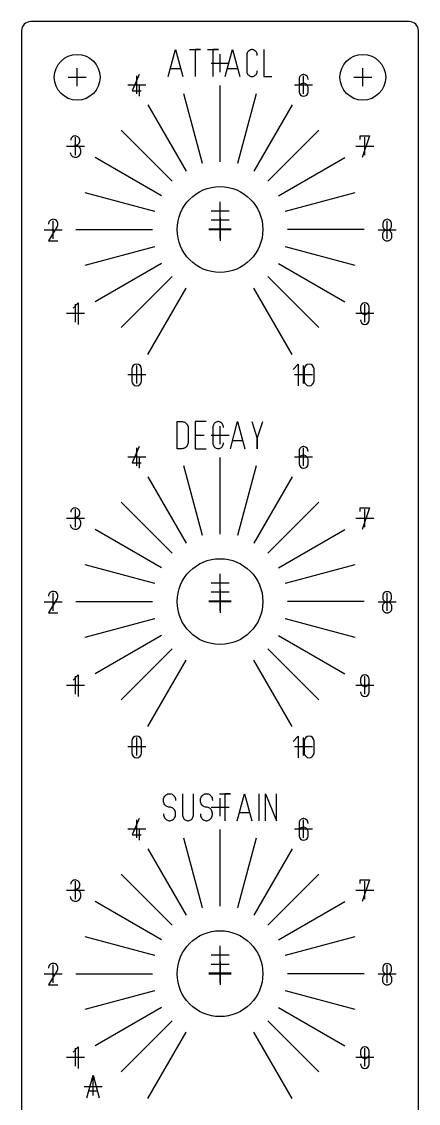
# Model space of a CAD drawing. Header units: inches. Extents: x -0.04 to 1.74, y -0.04 to 8.73.
# Drawn here: x 0 to 1.735, y 4.011 to 8.735 of the extents above; entities that cross this region are included whole.
import ezdxf

# ---------------------------------------------------------------- set-up
doc = ezdxf.new("R2010")
doc.units = ezdxf.units.IN
doc.header["$MEASUREMENT"] = 0
for name, color, linetype in [('Contour', 7, 'CONTINUOUS'), ('Engraving', 7, 'CONTINUOUS'), ('Reference_points', 1, 'CONTINUOUS')]:
    doc.layers.add(name, color=color, linetype=linetype)

msp = doc.modelspace()

# ---------------------------------------------------------------- linework, layer by layer
at = {"layer": 'Contour', "color": 7, "linetype": 'CONTINUOUS'}
for p, q in [((0, 8.695), (0, 0.04)), ((1.695, 8.735), (0.04, 8.735)), ((1.735, 0.04), (1.735, 8.695))]:
    msp.add_line(p, q, dxfattribs=at)
for centre, radius in [((0.24299, 8.49201), 0.1), ((1.49201, 8.49201), 0.1), ((0.86752, 7.82701), 0.18748), ((0.86752, 6.20205), 0.18748), ((0.86752, 4.57705), 0.18748)]:
    msp.add_circle(centre, radius, dxfattribs=at)
for centre, start, end in [((0.04, 8.695), 90, 180), ((1.695, 8.695), 0, 90)]:
    msp.add_arc(centre, 0.04, start, end, dxfattribs=at)
at = {"layer": 'Engraving', "color": 255, "linetype": 'CONTINUOUS'}
for p, q in [((0.64075, 8.49496), (0.67264, 8.61307)), ((0.67264, 8.61307), (0.70453, 8.49496)), ((0.73465, 8.61307), (0.78248, 8.61307)), ((0.78248, 8.61307), (0.75854, 8.61307)), ((0.75854, 8.61307), (0.75854, 8.49496)), ((0.8126, 8.61307), (0.86043, 8.61307)), ((0.86043, 8.61307), (0.8365, 8.61307)), ((0.8365, 8.61307), (0.8365, 8.49496)), ((0.89055, 8.49496), (0.92244, 8.61307)), ((0.92244, 8.61307), (0.95433, 8.49496)), ((0.98673, 8.59858), (0.98547, 8.59504)), ((0.98846, 8.60189), (0.98673, 8.59858)), ((0.99063, 8.60488), (0.98846, 8.60189)), ((0.99315, 8.60748), (0.99063, 8.60488)), ((0.99598, 8.60965), (0.99315, 8.60748)), ((0.99909, 8.6113), (0.99598, 8.60965)), ((1.00236, 8.61244), (0.99909, 8.6113)), ((1.00575, 8.61299), (1.00236, 8.61244)), ((1.00921, 8.61299), (1.00575, 8.61299)), ((1.01264, 8.61244), (1.00921, 8.61299)), ((1.01587, 8.6113), (1.01264, 8.61244)), ((1.01902, 8.60965), (1.01587, 8.6113)), ((1.02185, 8.60748), (1.01902, 8.60965)), ((1.02433, 8.60488), (1.02185, 8.60748)), ((1.0265, 8.60189), (1.02433, 8.60488)), ((1.02823, 8.59858), (1.0265, 8.60189)), ((1.02949, 8.59504), (1.02823, 8.59858)), ((1.05976, 8.61307), (1.05976, 8.49496)), ((0.98469, 8.5913), (0.98445, 8.58748)), ((0.98445, 8.58748), (0.98445, 8.58748)), ((0.98445, 8.58748), (0.98445, 8.52055)), ((0.98547, 8.59504), (0.98469, 8.5913)), ((1.03028, 8.5913), (1.02949, 8.59504)), ((1.03051, 8.58748), (1.03028, 8.5913)), ((0.65138, 8.53039), (0.6939, 8.53039)), ((0.90118, 8.53039), (0.9437, 8.53039)), ((0.98445, 8.52055), (0.98469, 8.51673)), ((0.98469, 8.51673), (0.98547, 8.51299)), ((0.98547, 8.51299), (0.98673, 8.50945)), ((0.98673, 8.50945), (0.98846, 8.50614)), ((0.98846, 8.50614), (0.99063, 8.50315)), ((1.02433, 8.50315), (1.0265, 8.50614)), ((1.0265, 8.50614), (1.02823, 8.50945)), ((1.02823, 8.50945), (1.02949, 8.51299)), ((1.02949, 8.51299), (1.03028, 8.51673)), ((1.03028, 8.51673), (1.03051, 8.52055)), ((1.03051, 8.52055), (1.03051, 8.52055)), ((0.5139, 8.50378), (0.48319, 8.43291)), ((0.86752, 8.12209), (0.86752, 8.45673)), ((0.99063, 8.50315), (0.99315, 8.50055)), ((0.99315, 8.50055), (0.99598, 8.49839)), ((0.99598, 8.49839), (0.99909, 8.49673)), ((0.99909, 8.49673), (1.00236, 8.49559)), ((1.00236, 8.49559), (1.00575, 8.49504)), ((1.00575, 8.49504), (1.00921, 8.49504)), ((1.00921, 8.49504), (1.01264, 8.49559)), ((1.01264, 8.49559), (1.01587, 8.49673)), ((1.01587, 8.49673), (1.01902, 8.49839)), ((1.01902, 8.49839), (1.02185, 8.50055)), ((1.02185, 8.50055), (1.02433, 8.50315)), ((1.05976, 8.49496), (1.09429, 8.49496)), ((1.21323, 8.48488), (1.21323, 8.42819)), ((0.48319, 8.43291), (0.52335, 8.43291)), ((0.5139, 8.45654), (0.5139, 8.40929)), ((0.79114, 8.11524), (0.70961, 8.41949)), ((1.02547, 8.41949), (0.94394, 8.11524)), ((1.25339, 8.42819), (1.25339, 8.44709)), ((0.55256, 8.37232), (0.71988, 8.08252)), ((1.18244, 8.37232), (1.01516, 8.08252)), ((0.43602, 8.26154), (0.65874, 8.03882)), ((1.07634, 8.03882), (1.29906, 8.26154)), ((1.48039, 8.22004), (1.48039, 8.23657)), ((1.48039, 8.23657), (1.52055, 8.23657)), ((1.52055, 8.23657), (1.48984, 8.14209)), ((0.61177, 7.97445), (0.32201, 8.14173)), ((1.12323, 7.97445), (1.41303, 8.14177)), ((0.71988, 8.08252), (0.71988, 8.08252)), ((0.79114, 8.11524), (0.79114, 8.11524)), ((0.86752, 8.12209), (0.86752, 8.12209)), ((0.94394, 8.11524), (0.94394, 8.11524)), ((1.01516, 8.08252), (1.01512, 8.08252)), ((0.65874, 8.03882), (0.65874, 8.03882)), ((1.07634, 8.03882), (1.07634, 8.03882)), ((0.58232, 7.90642), (0.27807, 7.98795)), ((1.45701, 7.98795), (1.15276, 7.90642)), ((0.61177, 7.97445), (0.61177, 7.97445)), ((1.12323, 7.97445), (1.12323, 7.97445)), ((0.58232, 7.90642), (0.58232, 7.90642)), ((1.15276, 7.90642), (1.15276, 7.90642)), ((0.86752, 7.87602), (0.86752, 7.7776)), ((0.86756, 7.87925), (0.86756, 7.78083)), ((1.57937, 7.85268), (1.57937, 7.84323)), ((1.61717, 7.84323), (1.61717, 7.85268)), ((0.15587, 7.84087), (0.11807, 7.77709)), ((0.2376, 7.82681), (0.57224, 7.82681)), ((0.57224, 7.82681), (0.57224, 7.82681)), ((0.81831, 7.82681), (0.91673, 7.82681)), ((0.81835, 7.83004), (0.91677, 7.83004)), ((1.49744, 7.82681), (1.1628, 7.82681)), ((1.1628, 7.82681), (1.1628, 7.82681)), ((1.5778, 7.80465), (1.5778, 7.79756)), ((1.61874, 7.79756), (1.61874, 7.80465)), ((0.11807, 7.77709), (0.15823, 7.77709)), ((0.27807, 7.67209), (0.58232, 7.75362)), ((0.58232, 7.75362), (0.58232, 7.75362)), ((1.15276, 7.75362), (1.15276, 7.75362)), ((1.15276, 7.75362), (1.45701, 7.67209)), ((0.61177, 7.67917), (0.32201, 7.51185)), ((0.61177, 7.67917), (0.61177, 7.67917)), ((1.12323, 7.67913), (1.12323, 7.67913)), ((1.12323, 7.67913), (1.41303, 7.51181)), ((0.65874, 7.62122), (0.43602, 7.3985)), ((0.65874, 7.62122), (0.65874, 7.62122)), ((1.29906, 7.3985), (1.07634, 7.62122)), ((1.07634, 7.62122), (1.07634, 7.62122)), ((0.55256, 7.2813), (0.71984, 7.57106)), ((0.71984, 7.57106), (0.71988, 7.57106)), ((1.18248, 7.2813), (1.01516, 7.57106)), ((1.01516, 7.57106), (1.01516, 7.57106)), ((0.22543, 7.48295), (0.24669, 7.50657)), ((0.24669, 7.50657), (0.24669, 7.41209)), ((1.48157, 7.48768), (1.48157, 7.4735)), ((1.51937, 7.43098), (1.51937, 7.48768)), ((1.18799, 7.21575), (1.20925, 7.23937)), ((1.20925, 7.23937), (1.20925, 7.14488)), ((0.48201, 7.21811), (0.48201, 7.16614)), ((0.52453, 7.16614), (0.52453, 7.21811)), ((1.23602, 7.21811), (1.23602, 7.16614)), ((1.27854, 7.16614), (1.27854, 7.21811)), ((0.68059, 6.86996), (0.68059, 6.98807)), ((0.68059, 6.98807), (0.70185, 6.98807)), ((0.70185, 6.98807), (0.70575, 6.9878)), ((0.70575, 6.9878), (0.70953, 6.98685)), ((0.70953, 6.98685), (0.71319, 6.98531)), ((0.71319, 6.98531), (0.71654, 6.98323)), ((0.71654, 6.98323), (0.71961, 6.98059)), ((0.71961, 6.98059), (0.72232, 6.97752)), ((0.72232, 6.97752), (0.72457, 6.97398)), ((0.72457, 6.97398), (0.72634, 6.97016)), ((0.72634, 6.97016), (0.7276, 6.96606)), ((0.7276, 6.96606), (0.72831, 6.96185)), ((0.72831, 6.96185), (0.72843, 6.95854)), ((0.72843, 6.95854), (0.72843, 6.89949)), ((0.80638, 6.98807), (0.75854, 6.98807)), ((0.75854, 6.98807), (0.75854, 6.86996)), ((0.83677, 6.9663), (0.8365, 6.96248)), ((0.8365, 6.96248), (0.8365, 6.96248)), ((0.8365, 6.96248), (0.8365, 6.89555)), ((0.83756, 6.97004), (0.83677, 6.9663)), ((0.83878, 6.97358), (0.83756, 6.97004)), ((0.84051, 6.97689), (0.83878, 6.97358)), ((0.84268, 6.97988), (0.84051, 6.97689)), ((0.8452, 6.98248), (0.84268, 6.97988)), ((0.84803, 6.98465), (0.8452, 6.98248)), ((0.85114, 6.9863), (0.84803, 6.98465)), ((0.85441, 6.98744), (0.85114, 6.9863)), ((0.8578, 6.98799), (0.85441, 6.98744)), ((0.8613, 6.98799), (0.8578, 6.98799)), ((0.86469, 6.98744), (0.8613, 6.98799)), ((0.86795, 6.9863), (0.86469, 6.98744)), ((0.87106, 6.98465), (0.86795, 6.9863)), ((0.8739, 6.98248), (0.87106, 6.98465)), ((0.87642, 6.97988), (0.8739, 6.98248)), ((0.87858, 6.97689), (0.87642, 6.97988)), ((0.88031, 6.97358), (0.87858, 6.97689)), ((0.88154, 6.97004), (0.88031, 6.97358)), ((0.88232, 6.9663), (0.88154, 6.97004)), ((0.8826, 6.96248), (0.88232, 6.9663)), ((0.91272, 6.86996), (0.94461, 6.98807)), ((0.94461, 6.98807), (0.9765, 6.86996)), ((1.00661, 6.98807), (1.03051, 6.91425)), ((1.03051, 6.91425), (1.05445, 6.98807)), ((0.72843, 6.89949), (0.72819, 6.8952)), ((0.75854, 6.92902), (0.79843, 6.92902)), ((0.92335, 6.90539), (0.96587, 6.90539)), ((1.03051, 6.91425), (1.03051, 6.86996)), ((1.03051, 6.86996), (1.03051, 6.91425)), ((0.5139, 6.87906), (0.48319, 6.80819)), ((0.70185, 6.86996), (0.68059, 6.86996)), ((0.70484, 6.87012), (0.70185, 6.86996)), ((0.70862, 6.87091), (0.70484, 6.87012)), ((0.71232, 6.87228), (0.70862, 6.87091)), ((0.71575, 6.87425), (0.71232, 6.87228)), ((0.71894, 6.87677), (0.71575, 6.87425)), ((0.72169, 6.87976), (0.71894, 6.87677)), ((0.72409, 6.88319), (0.72169, 6.87976)), ((0.72594, 6.88693), (0.72409, 6.88319)), ((0.72736, 6.89098), (0.72594, 6.88693)), ((0.72819, 6.8952), (0.72736, 6.89098)), ((0.75854, 6.86996), (0.80638, 6.86996)), ((0.8365, 6.89555), (0.83677, 6.89173)), ((0.83677, 6.89173), (0.83756, 6.88799)), ((0.83756, 6.88799), (0.83878, 6.88445)), ((0.83878, 6.88445), (0.84051, 6.88114)), ((0.84051, 6.88114), (0.84268, 6.87815)), ((0.84268, 6.87815), (0.8452, 6.87555)), ((0.8452, 6.87555), (0.84803, 6.87339)), ((0.84803, 6.87339), (0.85114, 6.87173)), ((0.85114, 6.87173), (0.85441, 6.87059)), ((0.85441, 6.87059), (0.8578, 6.87004)), ((0.8578, 6.87004), (0.8613, 6.87004)), ((0.8613, 6.87004), (0.86469, 6.87059)), ((0.86469, 6.87059), (0.86795, 6.87173)), ((0.86795, 6.87173), (0.87106, 6.87339)), ((0.87106, 6.87339), (0.8739, 6.87555)), ((0.8739, 6.87555), (0.87642, 6.87815)), ((0.87642, 6.87815), (0.87858, 6.88114)), ((0.87858, 6.88114), (0.88031, 6.88445)), ((0.88031, 6.88445), (0.88154, 6.88799)), ((0.88154, 6.88799), (0.88232, 6.89173)), ((0.88232, 6.89173), (0.8826, 6.89555)), ((0.8826, 6.89555), (0.8826, 6.89555)), ((1.21323, 6.86016), (1.21323, 6.80346)), ((0.48319, 6.80819), (0.52335, 6.80819)), ((0.5139, 6.83181), (0.5139, 6.78457)), ((0.86752, 6.49709), (0.86752, 6.83173)), ((1.25339, 6.80346), (1.25339, 6.82236)), ((0.79114, 6.49031), (0.70961, 6.79457)), ((1.02547, 6.79457), (0.94394, 6.49031)), ((0.55256, 6.74732), (0.71988, 6.45752)), ((1.18244, 6.74732), (1.01516, 6.45752)), ((0.43602, 6.63661), (0.65874, 6.4139)), ((1.07634, 6.4139), (1.29906, 6.63661)), ((1.48039, 6.59531), (1.48039, 6.61185)), ((1.48039, 6.61185), (1.52055, 6.61185)), ((1.52055, 6.61185), (1.48984, 6.51736)), ((0.61177, 6.34945), (0.32201, 6.51673)), ((0.79114, 6.49031), (0.79114, 6.49031)), ((0.86752, 6.49709), (0.86752, 6.49709)), ((0.94394, 6.49031), (0.94394, 6.49031)), ((1.12323, 6.34945), (1.41303, 6.51677)), ((0.71988, 6.45752), (0.71988, 6.45752)), ((1.01516, 6.45752), (1.01512, 6.45752)), ((0.65874, 6.4139), (0.65874, 6.4139)), ((1.07634, 6.4139), (1.07634, 6.4139)), ((0.58232, 6.2815), (0.27807, 6.36303)), ((0.61177, 6.34945), (0.61177, 6.34945)), ((1.12323, 6.34945), (1.12323, 6.34945)), ((1.45701, 6.36303), (1.15276, 6.2815)), ((0.58232, 6.2815), (0.58232, 6.2815)), ((0.86752, 6.25102), (0.86752, 6.1526)), ((0.86756, 6.25433), (0.86756, 6.15591)), ((1.15276, 6.2815), (1.15276, 6.2815)), ((0.15587, 6.21614), (0.11807, 6.15236)), ((0.2376, 6.20181), (0.57224, 6.20181)), ((0.57224, 6.20181), (0.57224, 6.20181)), ((0.81831, 6.20181), (0.91673, 6.20181)), ((0.81835, 6.20512), (0.91677, 6.20512)), ((1.49744, 6.20181), (1.1628, 6.20181)), ((1.1628, 6.20181), (1.1628, 6.20181)), ((1.57937, 6.22795), (1.57937, 6.2185)), ((1.61717, 6.2185), (1.61717, 6.22795)), ((0.11807, 6.15236), (0.15823, 6.15236)), ((1.5778, 6.17992), (1.5778, 6.17283)), ((1.61874, 6.17283), (1.61874, 6.17992)), ((0.27807, 6.04717), (0.58232, 6.1287)), ((0.58232, 6.1287), (0.58232, 6.1287)), ((1.15276, 6.1287), (1.15276, 6.1287)), ((1.15276, 6.1287), (1.45701, 6.04717)), ((0.61177, 6.05417), (0.32201, 5.88685)), ((0.61177, 6.05417), (0.61177, 6.05417)), ((1.12323, 6.05413), (1.12323, 6.05413)), ((1.12323, 6.05413), (1.41303, 5.88681)), ((0.65874, 5.9963), (0.43602, 5.77358)), ((0.65874, 5.9963), (0.65874, 5.9963)), ((1.29906, 5.77358), (1.07634, 5.9963)), ((1.07634, 5.9963), (1.07634, 5.9963)), ((0.55256, 5.6563), (0.71984, 5.94606)), ((0.71984, 5.94606), (0.71988, 5.94606)), ((1.18248, 5.6563), (1.01516, 5.94606)), ((1.01516, 5.94606), (1.01516, 5.94606)), ((0.22543, 5.85823), (0.24669, 5.88185)), ((0.24669, 5.88185), (0.24669, 5.78736)), ((1.48157, 5.86295), (1.48157, 5.84878)), ((1.51937, 5.80626), (1.51937, 5.86295)), ((0.48201, 5.59339), (0.48201, 5.54142)), ((0.52453, 5.54142), (0.52453, 5.59339)), ((1.18799, 5.59102), (1.20925, 5.61465)), ((1.20925, 5.61465), (1.20925, 5.52016)), ((1.23602, 5.59339), (1.23602, 5.54142)), ((1.27854, 5.54142), (1.27854, 5.59339)), ((0.62043, 5.33575), (0.62106, 5.34012)), ((0.62106, 5.34012), (0.6222, 5.34433)), ((0.6222, 5.34433), (0.6239, 5.34831)), ((0.6239, 5.34831), (0.62618, 5.35197)), ((0.62618, 5.35197), (0.62886, 5.3552)), ((0.62886, 5.3552), (0.63201, 5.35795)), ((0.63201, 5.35795), (0.63543, 5.36016)), ((0.63543, 5.36016), (0.63913, 5.36177)), ((0.63913, 5.36177), (0.64299, 5.36276)), ((0.64299, 5.36276), (0.64693, 5.36307)), ((0.64693, 5.36307), (0.64693, 5.36307)), ((0.64693, 5.36307), (0.65083, 5.3628)), ((0.65083, 5.3628), (0.65461, 5.36185)), ((0.65461, 5.36185), (0.65827, 5.36031)), ((0.65827, 5.36031), (0.66161, 5.35823)), ((0.66161, 5.35823), (0.66469, 5.35559)), ((0.66469, 5.35559), (0.6674, 5.35252)), ((0.6674, 5.35252), (0.66965, 5.34898)), ((0.66965, 5.34898), (0.67142, 5.34516)), ((0.67142, 5.34516), (0.67268, 5.34106)), ((0.67268, 5.34106), (0.67339, 5.33685)), ((0.70362, 5.36307), (0.70362, 5.27154)), ((0.75146, 5.27154), (0.75146, 5.36307)), ((0.78165, 5.33575), (0.78228, 5.34012)), ((0.78228, 5.34012), (0.78343, 5.34433)), ((0.78343, 5.34433), (0.78512, 5.34831)), ((0.78512, 5.34831), (0.7874, 5.35197)), ((0.7874, 5.35197), (0.79008, 5.3552)), ((0.79008, 5.3552), (0.79323, 5.35795)), ((0.79323, 5.35795), (0.79665, 5.36016)), ((0.79665, 5.36016), (0.80035, 5.36177)), ((0.80035, 5.36177), (0.80421, 5.36276)), ((0.80421, 5.36276), (0.80815, 5.36307)), ((0.80815, 5.36307), (0.80815, 5.36307)), ((0.80815, 5.36307), (0.81205, 5.3628)), ((0.81205, 5.3628), (0.81583, 5.36185)), ((0.81583, 5.36185), (0.81949, 5.36031)), ((0.81949, 5.36031), (0.82283, 5.35823)), ((0.82283, 5.35823), (0.82591, 5.35559)), ((0.82591, 5.35559), (0.82862, 5.35252)), ((0.82862, 5.35252), (0.83087, 5.34898)), ((0.83087, 5.34898), (0.83264, 5.34516)), ((0.83264, 5.34516), (0.8339, 5.34106)), ((0.8339, 5.34106), (0.83461, 5.33685)), ((0.86484, 5.36307), (0.91272, 5.36307)), ((0.91272, 5.36307), (0.88878, 5.36307)), ((0.88878, 5.36307), (0.88878, 5.24496)), ((0.94283, 5.24496), (0.97472, 5.36307)), ((0.97472, 5.36307), (1.00661, 5.24496)), ((1.03673, 5.36307), (1.03673, 5.24496)), ((1.06685, 5.24496), (1.06685, 5.36307)), ((1.06685, 5.36307), (1.11469, 5.24496)), ((1.11469, 5.24496), (1.11469, 5.36307)), ((0.62043, 5.33134), (0.62043, 5.33575)), ((0.62106, 5.32697), (0.62043, 5.33134)), ((0.6222, 5.32276), (0.62106, 5.32697)), ((0.6239, 5.31878), (0.6222, 5.32276)), ((0.62618, 5.31512), (0.6239, 5.31878)), ((0.62886, 5.31189), (0.62618, 5.31512)), ((0.63201, 5.30913), (0.62886, 5.31189)), ((0.63543, 5.30693), (0.63201, 5.30913)), ((0.63913, 5.30531), (0.63543, 5.30693)), ((0.64299, 5.30433), (0.63913, 5.30531)), ((0.64693, 5.30402), (0.64299, 5.30433)), ((0.65075, 5.30374), (0.64693, 5.30402)), ((0.64693, 5.30402), (0.64693, 5.30402)), ((0.65445, 5.30287), (0.65075, 5.30374)), ((0.65799, 5.30138), (0.65445, 5.30287)), ((0.66134, 5.29937), (0.65799, 5.30138)), ((0.66437, 5.29685), (0.66134, 5.29937)), ((0.66709, 5.29386), (0.66437, 5.29685)), ((0.66933, 5.29047), (0.66709, 5.29386)), ((0.67339, 5.33685), (0.6735, 5.33354)), ((0.78165, 5.33134), (0.78165, 5.33575)), ((0.78228, 5.32697), (0.78165, 5.33134)), ((0.78343, 5.32276), (0.78228, 5.32697)), ((0.78512, 5.31878), (0.78343, 5.32276)), ((0.7874, 5.31512), (0.78512, 5.31878)), ((0.79008, 5.31189), (0.7874, 5.31512)), ((0.79323, 5.30913), (0.79008, 5.31189)), ((0.79665, 5.30693), (0.79323, 5.30913)), ((0.80035, 5.30531), (0.79665, 5.30693)), ((0.80421, 5.30433), (0.80035, 5.30531)), ((0.80815, 5.30402), (0.80421, 5.30433)), ((0.81197, 5.30374), (0.80815, 5.30402)), ((0.80815, 5.30402), (0.80815, 5.30402)), ((0.81567, 5.30287), (0.81197, 5.30374)), ((0.81921, 5.30138), (0.81567, 5.30287)), ((0.82256, 5.29937), (0.81921, 5.30138)), ((0.82559, 5.29685), (0.82256, 5.29937)), ((0.82831, 5.29386), (0.82559, 5.29685)), ((0.83055, 5.29047), (0.82831, 5.29386)), ((0.83461, 5.33685), (0.83472, 5.33354)), ((0.5139, 5.25433), (0.48319, 5.18346)), ((0.62035, 5.27449), (0.62067, 5.27008)), ((0.62067, 5.27008), (0.62154, 5.26579)), ((0.62154, 5.26579), (0.62299, 5.26169)), ((0.62299, 5.26169), (0.62496, 5.25787)), ((0.62496, 5.25787), (0.62744, 5.25441)), ((0.62744, 5.25441), (0.63035, 5.25142)), ((0.63035, 5.25142), (0.63366, 5.2489)), ((0.63366, 5.2489), (0.63724, 5.24701)), ((0.63724, 5.24701), (0.64102, 5.24571)), ((0.64102, 5.24571), (0.64496, 5.24504)), ((0.64496, 5.24504), (0.64894, 5.24504)), ((0.64894, 5.24504), (0.65287, 5.24571)), ((0.65287, 5.24571), (0.65665, 5.24701)), ((0.65665, 5.24701), (0.66024, 5.2489)), ((0.66024, 5.2489), (0.66354, 5.25142)), ((0.66354, 5.25142), (0.66642, 5.25441)), ((0.66642, 5.25441), (0.6689, 5.25787)), ((0.6689, 5.25787), (0.67091, 5.26169)), ((0.67114, 5.28677), (0.66933, 5.29047)), ((0.67091, 5.26169), (0.67236, 5.26579)), ((0.67248, 5.28283), (0.67114, 5.28677)), ((0.67236, 5.26579), (0.67323, 5.27008)), ((0.67327, 5.2787), (0.67248, 5.28283)), ((0.67323, 5.27008), (0.6735, 5.27449)), ((0.6735, 5.27449), (0.67327, 5.2787)), ((0.6735, 5.27449), (0.6735, 5.27449)), ((0.70362, 5.27154), (0.70394, 5.26756)), ((0.70394, 5.26756), (0.70469, 5.2637)), ((0.70469, 5.2637), (0.70602, 5.26)), ((0.70602, 5.26), (0.7078, 5.25657)), ((0.7078, 5.25657), (0.71, 5.25346)), ((0.71, 5.25346), (0.71264, 5.25075)), ((0.71264, 5.25075), (0.71563, 5.2485)), ((0.71563, 5.2485), (0.71882, 5.24681)), ((0.71882, 5.24681), (0.72224, 5.24563)), ((0.72224, 5.24563), (0.72579, 5.24504)), ((0.72579, 5.24504), (0.72933, 5.24504)), ((0.72933, 5.24504), (0.73287, 5.24563)), ((0.73287, 5.24563), (0.7363, 5.24681)), ((0.7363, 5.24681), (0.73953, 5.2485)), ((0.73953, 5.2485), (0.74248, 5.25075)), ((0.74248, 5.25075), (0.74508, 5.25346)), ((0.74508, 5.25346), (0.74732, 5.25657)), ((0.74732, 5.25657), (0.74909, 5.26)), ((0.74909, 5.26), (0.75039, 5.2637)), ((0.75039, 5.2637), (0.75118, 5.26756)), ((0.75118, 5.26756), (0.75146, 5.27154)), ((0.75146, 5.27154), (0.75146, 5.27154)), ((0.78157, 5.27449), (0.78189, 5.27008)), ((0.78189, 5.27008), (0.78276, 5.26579)), ((0.78276, 5.26579), (0.78421, 5.26169)), ((0.78421, 5.26169), (0.78618, 5.25787)), ((0.78618, 5.25787), (0.78866, 5.25441)), ((0.78866, 5.25441), (0.79157, 5.25142)), ((0.79157, 5.25142), (0.79488, 5.2489)), ((0.79488, 5.2489), (0.79846, 5.24701)), ((0.79846, 5.24701), (0.80224, 5.24571)), ((0.80224, 5.24571), (0.80618, 5.24504)), ((0.80618, 5.24504), (0.81016, 5.24504)), ((0.81016, 5.24504), (0.81409, 5.24571)), ((0.81409, 5.24571), (0.81787, 5.24701)), ((0.81787, 5.24701), (0.82146, 5.2489)), ((0.82146, 5.2489), (0.82476, 5.25142)), ((0.82476, 5.25142), (0.82764, 5.25441)), ((0.82764, 5.25441), (0.83012, 5.25787)), ((0.83012, 5.25787), (0.83213, 5.26169)), ((0.83236, 5.28677), (0.83055, 5.29047)), ((0.83213, 5.26169), (0.83358, 5.26579)), ((0.8337, 5.28283), (0.83236, 5.28677)), ((0.83358, 5.26579), (0.83445, 5.27008)), ((0.83449, 5.2787), (0.8337, 5.28283)), ((0.83445, 5.27008), (0.83472, 5.27449)), ((0.83472, 5.27449), (0.83449, 5.2787)), ((0.83472, 5.27449), (0.83472, 5.27449)), ((0.95346, 5.28039), (0.99598, 5.28039)), ((0.5139, 5.20709), (0.5139, 5.15984)), ((0.86752, 4.87209), (0.86752, 5.20673)), ((1.21323, 5.23543), (1.21323, 5.17874)), ((1.25339, 5.17874), (1.25339, 5.19764)), ((0.48319, 5.18346), (0.52335, 5.18346)), ((0.79114, 4.86528), (0.70961, 5.16953)), ((1.02547, 5.16953), (0.94394, 4.86528)), ((0.55256, 5.12232), (0.71988, 4.83252)), ((1.18244, 5.12232), (1.01516, 4.83252)), ((0.43602, 5.01157), (0.65874, 4.78886)), ((1.07634, 4.78886), (1.29906, 5.01157)), ((1.48039, 4.97059), (1.48039, 4.98713)), ((1.48039, 4.98713), (1.52055, 4.98713)), ((1.52055, 4.98713), (1.48984, 4.89264)), ((0.61177, 4.72445), (0.32201, 4.89173)), ((0.86752, 4.87209), (0.86752, 4.87209)), ((1.12323, 4.72445), (1.41303, 4.89177)), ((0.71988, 4.83252), (0.71988, 4.83252)), ((0.79114, 4.86528), (0.79114, 4.86528)), ((0.94394, 4.86528), (0.94394, 4.86528)), ((1.01516, 4.83252), (1.01512, 4.83252)), ((0.65874, 4.78886), (0.65874, 4.78886)), ((1.07634, 4.78886), (1.07634, 4.78886)), ((0.58232, 4.65646), (0.27807, 4.73799)), ((0.61177, 4.72445), (0.61177, 4.72445)), ((1.12323, 4.72445), (1.12323, 4.72445)), ((1.45701, 4.73799), (1.15276, 4.65646)), ((0.58232, 4.65646), (0.58232, 4.65646)), ((1.15276, 4.65646), (1.15276, 4.65646)), ((0.15587, 4.59142), (0.11807, 4.52764)), ((0.86752, 4.62602), (0.86752, 4.5276)), ((0.86756, 4.62929), (0.86756, 4.53087)), ((1.57937, 4.60323), (1.57937, 4.59378)), ((1.61717, 4.59378), (1.61717, 4.60323)), ((0.2376, 4.57681), (0.57224, 4.57681)), ((0.57224, 4.57681), (0.57224, 4.57681)), ((0.81831, 4.57681), (0.91673, 4.57681)), ((0.81835, 4.58008), (0.91677, 4.58008)), ((1.49744, 4.57681), (1.1628, 4.57681)), ((1.1628, 4.57681), (1.1628, 4.57681)), ((1.5778, 4.5552), (1.5778, 4.54811)), ((1.61874, 4.54811), (1.61874, 4.5552)), ((0.11807, 4.52764), (0.15823, 4.52764)), ((0.27807, 4.42213), (0.58232, 4.50366)), ((0.58232, 4.50366), (0.58232, 4.50366)), ((1.15276, 4.50366), (1.15276, 4.50366)), ((1.15276, 4.50366), (1.45701, 4.42213)), ((0.61177, 4.42917), (0.32201, 4.26185)), ((0.61177, 4.42917), (0.61177, 4.42917)), ((1.12323, 4.42913), (1.12323, 4.42913)), ((1.12323, 4.42913), (1.41303, 4.26181)), ((0.65874, 4.37126), (0.43602, 4.14854)), ((0.65874, 4.37126), (0.65874, 4.37126)), ((1.29906, 4.14854), (1.07634, 4.37126)), ((1.07634, 4.37126), (1.07634, 4.37126)), ((0.55256, 4.0313), (0.71984, 4.32106)), ((0.71984, 4.32106), (0.71988, 4.32106)), ((1.18248, 4.0313), (1.01516, 4.32106)), ((1.01516, 4.32106), (1.01516, 4.32106)), ((0.22543, 4.2335), (0.24669, 4.25713)), ((0.24669, 4.25713), (0.24669, 4.16264)), ((1.48157, 4.23823), (1.48157, 4.22406)), ((1.51937, 4.18154), (1.51937, 4.23823)), ((0.28575, 4.03488), (0.31252, 4.13409)), ((0.31252, 4.13409), (0.33929, 4.03488)), ((0.29465, 4.06465), (0.33039, 4.06465))]:
    msp.add_line(p, q, dxfattribs=at)
for centre, radius, start, end in [((1.23224, 8.44469), 0.02126, 6.48068, 153.48242), ((1.23272, 8.48437), 0.01949, 84.78461, 178.49561), ((1.23252, 8.48299), 0.02087, -1.29704, 84.5904), ((1.23433, 8.43039), 0.02122, -174.03551, -95.96449), ((1.2326, 8.43016), 0.02087, -91.29704, -5.4096), ((0.23386, 8.2163), 0.01937, 434.80614, 175.92268), ((0.23346, 8.2148), 0.02091, 263.39742, 74.83943), ((0.23425, 8.16846), 0.02579, 285.86128, 97.10332), ((0.2348, 8.16547), 0.02276, 185.36509, -73.41468), ((0.13748, 7.85209), 0.01949, 91.50439, -174.78461), ((0.13795, 7.85102), 0.02059, 330.44533, 92.74196), ((1.59827, 7.85268), 0.0189, 0, 180), ((1.59815, 7.84311), 0.01878, 179.63965, 270.36035), ((1.59839, 7.84311), 0.01878, -90.36035, 0.36035), ((1.59776, 7.80437), 0.01996, 88.5312, 179.20898), ((1.59815, 7.79744), 0.02035, 179.66753, 270.33247), ((1.59878, 7.80437), 0.01996, 0.79102, 91.4688), ((1.59839, 7.79744), 0.02035, -90.33247, 0.33247), ((1.50047, 7.48768), 0.0189, 0, 180), ((1.50106, 7.47575), 0.01961, -173.43124, -20.83908), ((1.50244, 7.43287), 0.02087, 178.70296, 264.5904), ((1.49976, 7.43169), 0.01961, -87.92997, -2.07003), ((0.50327, 7.21811), 0.02126, 0, 180), ((1.25728, 7.21811), 0.02126, 0, 180), ((0.50327, 7.16614), 0.02126, 180, 360), ((1.25728, 7.16614), 0.02126, 180, 360), ((1.23272, 6.85965), 0.01949, 84.78461, 178.49561), ((1.23252, 6.85827), 0.02087, -1.29704, 84.5904), ((1.23224, 6.81996), 0.02126, 6.48068, 153.48242), ((1.23433, 6.80567), 0.02122, -174.03551, -95.96449), ((1.2326, 6.80543), 0.02087, -91.29704, -5.4096), ((0.23386, 6.59157), 0.01937, 434.80614, 175.92268), ((0.23346, 6.59008), 0.02091, 263.39742, 74.83943), ((0.23425, 6.54374), 0.02579, 285.86128, 97.10332), ((0.2348, 6.54075), 0.02276, 185.36509, -73.41468), ((0.13748, 6.22736), 0.01949, 91.50439, -174.78461), ((0.13795, 6.2263), 0.02059, 330.44533, 92.74196), ((1.59827, 6.22795), 0.0189, 0, 180), ((1.59776, 6.17965), 0.01996, 88.5312, 179.20898), ((1.59815, 6.21839), 0.01878, 179.63965, 270.36035), ((1.59839, 6.21839), 0.01878, -90.36035, 0.36035), ((1.59878, 6.17965), 0.01996, 0.79102, 91.4688), ((1.59815, 6.17272), 0.02035, 179.66753, 270.33247), ((1.59839, 6.17272), 0.02035, -90.33247, 0.33247), ((1.50047, 5.86295), 0.0189, 0, 180), ((1.50106, 5.85102), 0.01961, -173.43124, -20.83908), ((1.50244, 5.80815), 0.02087, 178.70296, 264.5904), ((1.49976, 5.80697), 0.01961, -87.92997, -2.07003), ((0.50327, 5.59339), 0.02126, 0, 180), ((1.25728, 5.59339), 0.02126, 0, 180), ((0.50327, 5.54142), 0.02126, 180, 360), ((1.25728, 5.54142), 0.02126, 180, 360), ((1.23272, 5.23492), 0.01949, 84.78461, 178.49561), ((1.23252, 5.23354), 0.02087, -1.29704, 84.5904), ((1.23224, 5.19524), 0.02126, 6.48068, 153.48242), ((1.23433, 5.18094), 0.02122, -174.03551, -95.96449), ((1.2326, 5.18071), 0.02087, -91.29704, -5.4096), ((0.23386, 4.96685), 0.01937, 434.80614, 175.92268), ((0.23346, 4.96535), 0.02091, 263.39742, 74.83943), ((0.2348, 4.91602), 0.02276, 185.36509, -73.41468), ((0.23425, 4.91902), 0.02579, 285.86128, 97.10332), ((0.13748, 4.60264), 0.01949, 91.50439, -174.78461), ((0.13795, 4.60157), 0.02059, 330.44533, 92.74196), ((1.59827, 4.60323), 0.0189, 0, 180), ((1.59815, 4.59366), 0.01878, 179.63965, 270.36035), ((1.59839, 4.59366), 0.01878, -90.36035, 0.36035), ((1.59776, 4.55492), 0.01996, 88.5312, 179.20898), ((1.59815, 4.54799), 0.02035, 179.66753, 270.33247), ((1.59878, 4.55492), 0.01996, 0.79102, 91.4688), ((1.59839, 4.54799), 0.02035, -90.33247, 0.33247), ((1.50047, 4.23823), 0.0189, 0, 180), ((1.50106, 4.2263), 0.01961, -173.43124, -20.83908), ((1.50244, 4.18343), 0.02087, 178.70296, 264.5904), ((1.49976, 4.18224), 0.01961, -87.92997, -2.07003)]:
    msp.add_arc(centre, radius, start, end, dxfattribs=at)
at = {"layer": 'Reference_points', "color": 1, "linetype": 'CONTINUOUS'}
for p, q in [((0.82815, 8.55402), (0.90689, 8.55402)), ((0.86752, 8.51465), (0.86752, 8.59339)), ((0.24299, 8.45264), (0.24299, 8.53138)), ((1.49201, 8.45264), (1.49201, 8.53138)), ((0.20362, 8.49201), (0.28236, 8.49201)), ((0.4639, 8.4585), (0.54264, 8.4585)), ((0.50327, 8.41913), (0.50327, 8.49787)), ((1.1939, 8.4585), (1.27264, 8.4585)), ((1.23327, 8.41913), (1.23327, 8.49787)), ((1.45264, 8.49201), (1.53138, 8.49201)), ((0.23606, 8.15193), (0.23606, 8.23067)), ((1.50047, 8.15193), (1.50047, 8.23067)), ((0.19669, 8.1913), (0.27543, 8.1913)), ((1.4611, 8.1913), (1.53984, 8.1913)), ((0.86752, 7.86961), (0.86752, 7.94835)), ((0.82815, 7.90898), (0.90689, 7.90898)), ((0.86752, 7.82965), (0.86752, 7.90839)), ((0.13827, 7.78693), (0.13827, 7.86567)), ((0.82815, 7.86902), (0.90689, 7.86902)), ((0.86752, 7.78764), (0.86752, 7.86638)), ((1.59827, 7.78693), (1.59827, 7.86567)), ((0.0989, 7.8263), (0.17764, 7.8263)), ((0.82815, 7.82701), (0.90689, 7.82701)), ((1.5589, 7.8263), (1.63764, 7.8263)), ((0.23606, 7.42193), (0.23606, 7.50067)), ((1.50047, 7.42193), (1.50047, 7.50067)), ((0.19669, 7.4613), (0.27543, 7.4613)), ((1.4611, 7.4613), (1.53984, 7.4613)), ((0.50327, 7.15472), (0.50327, 7.23346)), ((1.23327, 7.15472), (1.23327, 7.23346)), ((0.4639, 7.19409), (0.54264, 7.19409)), ((1.1939, 7.19409), (1.27264, 7.19409)), ((0.86752, 6.88965), (0.86752, 6.96839)), ((0.82815, 6.92902), (0.90689, 6.92902)), ((0.50327, 6.79441), (0.50327, 6.87315)), ((1.23327, 6.79441), (1.23327, 6.87315)), ((0.4639, 6.83378), (0.54264, 6.83378)), ((1.1939, 6.83378), (1.27264, 6.83378)), ((0.23606, 6.5272), (0.23606, 6.60594)), ((1.50047, 6.5272), (1.50047, 6.60594)), ((0.19669, 6.56657), (0.27543, 6.56657)), ((1.4611, 6.56657), (1.53984, 6.56657)), ((0.82815, 6.28406), (0.90689, 6.28406)), ((0.86752, 6.24469), (0.86752, 6.32343)), ((0.13827, 6.1622), (0.13827, 6.24094)), ((0.82815, 6.24402), (0.90689, 6.24402)), ((0.86752, 6.20465), (0.86752, 6.28339)), ((0.86752, 6.16268), (0.86752, 6.24142)), ((1.59827, 6.1622), (1.59827, 6.24094)), ((0.0989, 6.20157), (0.17764, 6.20157)), ((0.82815, 6.20205), (0.90689, 6.20205)), ((1.5589, 6.20157), (1.63764, 6.20157)), ((0.23606, 5.7972), (0.23606, 5.87594)), ((1.50047, 5.7972), (1.50047, 5.87594)), ((0.19669, 5.83657), (0.27543, 5.83657)), ((1.4611, 5.83657), (1.53984, 5.83657)), ((0.50327, 5.53), (0.50327, 5.60874)), ((1.23327, 5.53), (1.23327, 5.60874)), ((0.4639, 5.56937), (0.54264, 5.56937)), ((1.1939, 5.56937), (1.27264, 5.56937)), ((0.86752, 5.26465), (0.86752, 5.34339)), ((0.82815, 5.30402), (0.90689, 5.30402)), ((0.50327, 5.16969), (0.50327, 5.24843)), ((1.23327, 5.16969), (1.23327, 5.24843)), ((0.4639, 5.20906), (0.54264, 5.20906)), ((1.1939, 5.20906), (1.27264, 5.20906)), ((0.23606, 4.90248), (0.23606, 4.98122)), ((1.50047, 4.90248), (1.50047, 4.98122)), ((0.19669, 4.94185), (0.27543, 4.94185)), ((1.4611, 4.94185), (1.53984, 4.94185)), ((0.86752, 4.61965), (0.86752, 4.69839)), ((0.82815, 4.65902), (0.90689, 4.65902)), ((0.86752, 4.57965), (0.86752, 4.65839)), ((0.13827, 4.53748), (0.13827, 4.61622)), ((0.82815, 4.61902), (0.90689, 4.61902)), ((0.86752, 4.53768), (0.86752, 4.61642)), ((1.59827, 4.53748), (1.59827, 4.61622)), ((0.0989, 4.57685), (0.17764, 4.57685)), ((0.82815, 4.57705), (0.90689, 4.57705)), ((1.5589, 4.57685), (1.63764, 4.57685)), ((0.19669, 4.21185), (0.27543, 4.21185)), ((0.23606, 4.17248), (0.23606, 4.25122)), ((1.4611, 4.21185), (1.53984, 4.21185)), ((1.50047, 4.17248), (1.50047, 4.25122)), ((0.31252, 4.04551), (0.31252, 4.12425)), ((0.27315, 4.08488), (0.35189, 4.08488))]:
    msp.add_line(p, q, dxfattribs=at)

doc.saveas('drawing.dxf')
